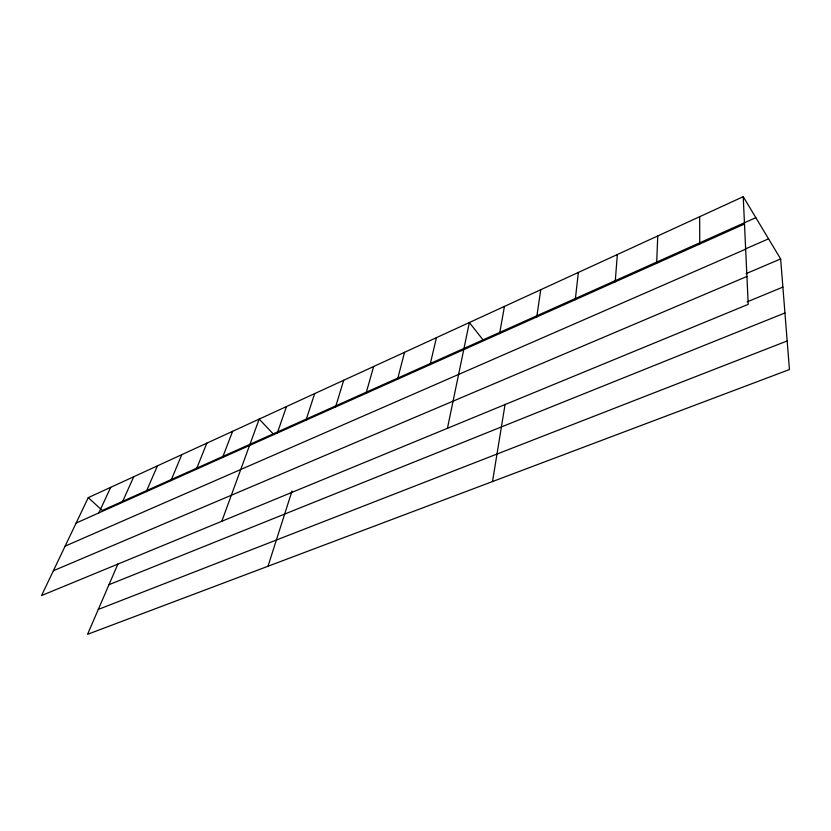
<?xml version="1.0" encoding="UTF-8"?>
<svg xmlns="http://www.w3.org/2000/svg" width="831" height="831" viewBox="0 0 831 831"><rect width="100%" height="100%" fill="white"/><g stroke="black" fill="none" stroke-linecap="round" stroke-linejoin="round"><path stroke-width="1.25" d="M656.667 263.313L657.747 235.962M615.21 281.865L617.34 254.525M575.27 299.742L578.366 272.433M536.753 316.964L540.763 289.718M492.513 481.554L505.092 404.261M499.608 333.595L504.448 306.4M447.442 428.297L469.359 322.521L483.019 339.879M430.105 364.684L436.431 337.656M397.561 379.248L404.541 352.313M366.055 393.343L373.649 366.502M335.547 406.993L343.702 380.255M267.998 566.254L292.013 491.038M305.985 420.226L314.669 393.603M277.315 433.044L286.508 406.546M221.804 521.276L259.179 419.104L273.181 433.886M222.552 457.559L232.628 431.299M196.365 469.276L206.846 443.141M170.926 480.65L181.792 454.661M117.981 563.823L87.567 634.313L789.45 369.535L780.641 258.94L743.226 196.687L88.263 497.634L41.55 595.547L748.222 304.354L743.226 196.687M146.225 491.703L157.433 465.848M122.199 502.454L133.749 476.734M98.847 512.904L110.7 487.33M755.836 217.66L102.255 510.463L88.263 497.634M76.13 523.073L744.493 224.017M745.251 248.999L768.55 238.829M65.13 546.133L745.656 249.186M746.082 273.648L780.641 258.94M53.381 570.752L746.924 276.463M747.142 301.861L782.885 287.09M108.975 584.692L784.942 312.965M98.297 609.435L787.175 340.959M699.681 216.694L699.733 244.044"/></g></svg>
